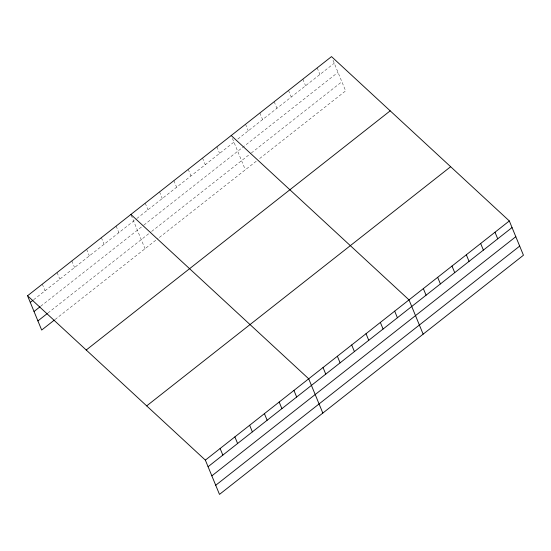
<?xml version="1.0" encoding="UTF-8"?>
<svg xmlns="http://www.w3.org/2000/svg" width="551" height="551" viewBox="0 0 551 551"><rect width="100%" height="100%" fill="white"/><g stroke="black" fill="none" stroke-linecap="round" stroke-linejoin="round"><path stroke-width="0.41" stroke-dasharray="2.75 2.07" d="M33.625 299.737L136.228 219.009M136.875 218.499L235.229 141.111M237.839 139.059L334.237 63.213M40.746 306.225L143.246 225.579M143.894 225.07L338.004 72.339M47.978 312.996L151.029 231.909M151.683 231.399L250.691 153.495M251.339 152.985L341.875 81.748M55.1 319.484L158.047 238.48M159.356 237.453L256.408 161.092M259.666 158.53L345.642 90.881L333.031 60.273M317.183 67.883L319.911 74.488M302.857 79.158L305.578 85.763M288.524 90.433L291.245 97.038M274.198 101.708L276.919 108.313M259.865 112.983L262.586 119.588M245.539 124.257L248.26 130.862M232.419 138.466L245.333 169.804M216.88 146.807L219.601 153.412M202.548 158.082L205.268 164.687M188.215 169.357L190.942 175.962M173.889 180.632L176.609 187.237M159.556 191.906L162.276 198.512M145.23 203.181L147.95 209.786M131.2 215.193L145.023 248.728M116.137 226.075L118.858 232.68M101.37 237.695L104.091 244.293M86.603 249.307L89.331 255.912M71.844 260.926L74.564 267.531M57.077 272.545L59.797 279.143M42.317 284.158L45.037 290.763"/><path stroke-width="0.83" d="M27.55 295.777L331.516 56.608L509.324 220.951L523.45 255.223L219.484 494.392L205.358 460.119L27.55 295.777L41.676 330.049L54.425 320.014M30.271 302.375L32.957 300.267M34.031 311.508L40.071 306.755M37.909 320.916L47.31 313.526M86.225 350.009L390.191 110.841M146.683 405.887L450.649 166.719M205.358 460.119L509.324 220.951M208.078 466.725L512.044 227.556M211.846 475.857L515.812 236.689M215.723 485.259L519.689 246.09M231.206 135.532L409.014 299.882L423.14 334.147M130.897 214.456L308.705 378.806L322.831 413.078M494.998 232.226L497.718 238.831M480.665 243.501L483.385 250.106M466.332 254.782L469.059 261.381M452.006 266.057L454.727 272.655M437.673 277.332L440.394 283.93M423.347 288.607L426.068 295.205M394.688 311.157L397.409 317.755M380.355 322.431L383.076 329.03M366.029 333.706L368.75 340.304M351.696 344.981L354.417 351.579M337.364 356.256L340.091 362.854M323.038 367.531L325.758 374.129M293.945 390.425L296.665 397.023M279.178 402.037L281.898 408.642M264.418 413.656L267.139 420.255M249.651 425.269L252.372 431.874M234.884 436.888L237.605 443.493M220.125 448.507L222.845 455.105"/></g></svg>
